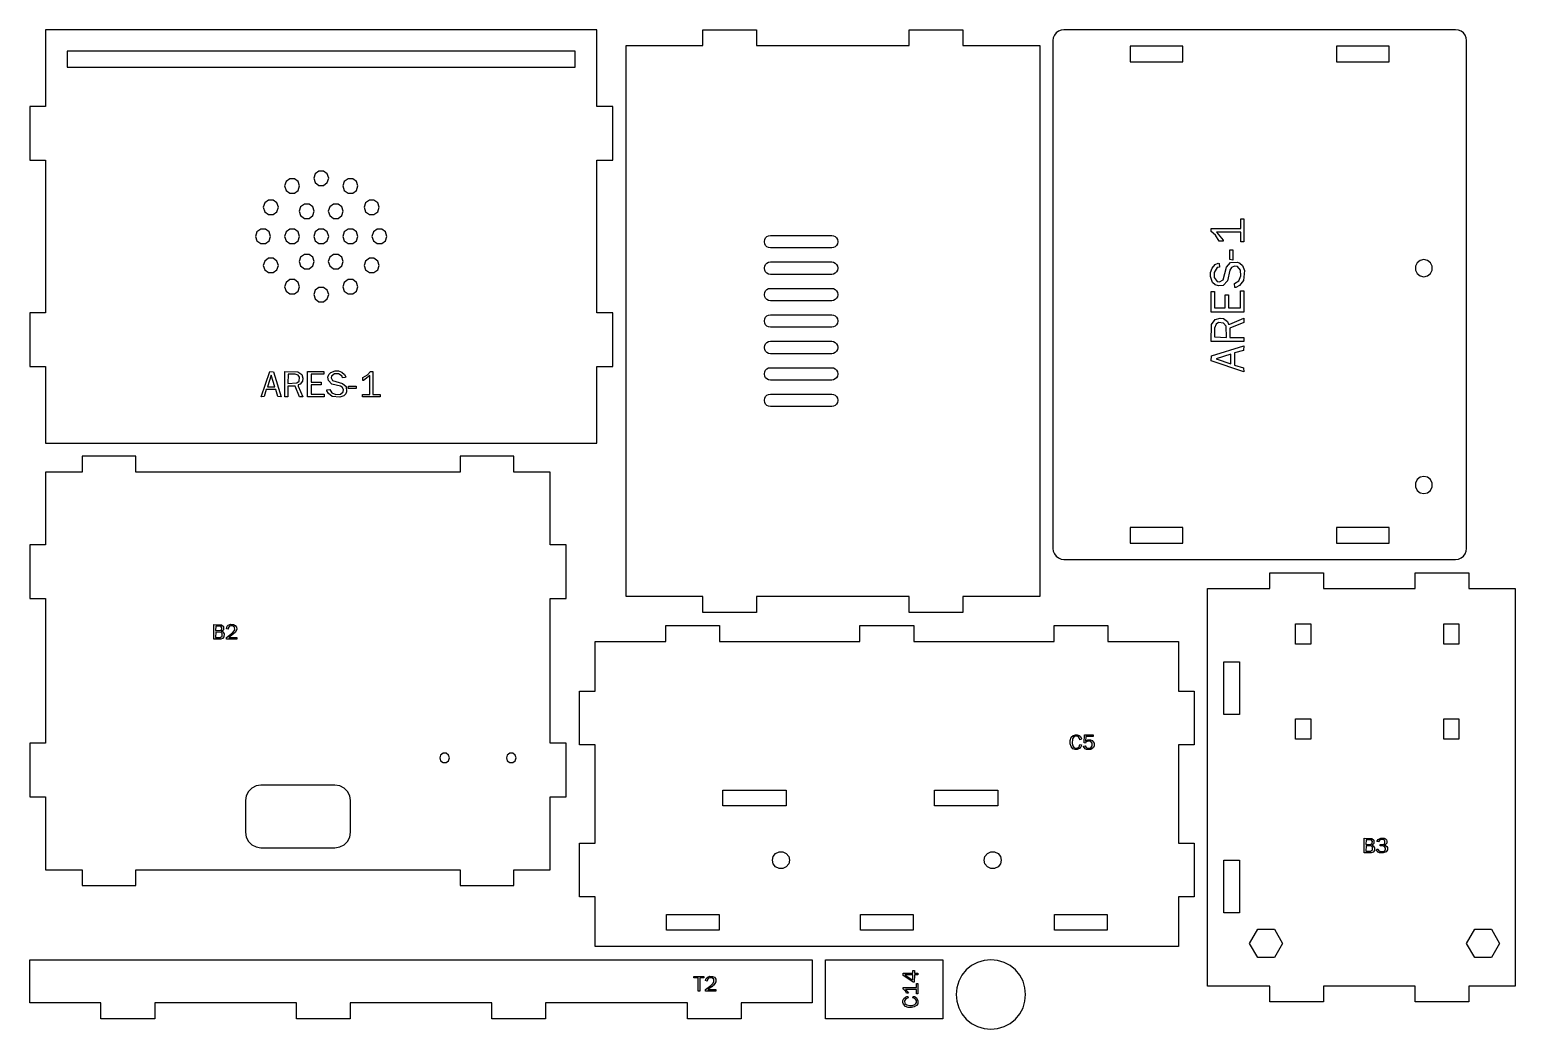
# Model space of a CAD drawing. Header units: millimetres. Extents: x 5 to 286, y 6 to 195.
import ezdxf

# ---------------------------------------------------------------- set-up
doc = ezdxf.new("R2010")
doc.units = ezdxf.units.MM
doc.layers.add('CUT', color=1, linetype='CONTINUOUS')
doc.layers.add('ENGRAVE', color=7, linetype='CONTINUOUS')

msp = doc.modelspace()

# ---------------------------------------------------------------- linework, layer by layer
at = {"layer": 'CUT'}
for points in [[(8, 116.85), (112.15, 116.85), (112.15, 131.35), (115.15, 131.35), (115.15, 141.5), (112.15, 141.5), (112.15, 170.35), (115.15, 170.35), (115.15, 180.5), (112.15, 180.5), (112.15, 195), (8, 195), (8, 180.5), (5, 180.5), (5, 170.35), (8, 170.35), (8, 141.5), (5, 141.5), (5, 131.35), (8, 131.35)], [(195.8, 192), (195.8, 87.85), (181.3, 87.85), (181.3, 84.85), (171.15, 84.85), (171.15, 87.85), (142.3, 87.85), (142.3, 84.85), (132.15, 84.85), (132.15, 87.85), (117.65, 87.85), (117.65, 192), (132.15, 192), (132.15, 195), (142.3, 195), (142.3, 192), (171.15, 192), (171.15, 195), (181.3, 195), (181.3, 192)], [(276.45, 96.92), (276.45, 192.93), (276.38, 193.462), (276.173, 193.963), (275.843, 194.393), (275.413, 194.723), (274.912, 194.93), (274.38, 195), (200.37, 195), (199.838, 194.93), (199.337, 194.723), (198.907, 194.393), (198.577, 193.963), (198.37, 193.462), (198.3, 192.93), (198.3, 96.92), (198.37, 96.388), (198.577, 95.887), (198.907, 95.457), (199.337, 95.127), (199.838, 94.92), (200.37, 94.85), (274.38, 94.85), (274.912, 94.92), (275.413, 95.127), (275.843, 95.457), (276.173, 95.887), (276.38, 96.388)], [(222.85, 188.95), (222.85, 191.9), (212.9, 191.9), (212.9, 188.95)], [(261.85, 188.95), (261.85, 191.9), (251.9, 191.9), (251.9, 188.95)], [(55.996, 165.451), (55.725, 166.287), (55.014, 166.803), (54.136, 166.803), (53.425, 166.287), (53.154, 165.451), (53.425, 164.616), (54.136, 164.1), (55.014, 164.1), (55.725, 164.616)], [(61.496, 166.925), (61.225, 167.76), (60.514, 168.277), (59.636, 168.277), (58.925, 167.76), (58.654, 166.925), (58.925, 166.09), (59.636, 165.573), (60.514, 165.573), (61.225, 166.09)], [(66.996, 165.451), (66.725, 166.287), (66.014, 166.803), (65.136, 166.803), (64.425, 166.287), (64.154, 165.451), (64.425, 164.616), (65.136, 164.1), (66.014, 164.1), (66.725, 164.616)], [(51.97, 161.425), (51.698, 162.26), (50.988, 162.777), (50.11, 162.777), (49.399, 162.26), (49.128, 161.425), (49.399, 160.59), (50.11, 160.073), (50.988, 160.073), (51.698, 160.59)], [(71.022, 161.425), (70.751, 162.26), (70.04, 162.777), (69.162, 162.777), (68.452, 162.26), (68.18, 161.425), (68.452, 160.59), (69.162, 160.073), (70.04, 160.073), (70.751, 160.59)], [(58.746, 160.688), (58.475, 161.523), (57.764, 162.04), (56.886, 162.04), (56.175, 161.523), (55.904, 160.688), (56.175, 159.853), (56.886, 159.337), (57.764, 159.337), (58.475, 159.853)], [(64.246, 160.688), (63.975, 161.523), (63.264, 162.04), (62.386, 162.04), (61.675, 161.523), (61.404, 160.688), (61.675, 159.853), (62.386, 159.337), (63.264, 159.337), (63.975, 159.853)], [(50.496, 155.925), (50.225, 156.76), (49.514, 157.277), (48.636, 157.277), (47.925, 156.76), (47.654, 155.925), (47.925, 155.09), (48.636, 154.573), (49.514, 154.573), (50.225, 155.09)], [(55.996, 155.925), (55.725, 156.76), (55.014, 157.277), (54.136, 157.277), (53.425, 156.76), (53.154, 155.925), (53.425, 155.09), (54.136, 154.573), (55.014, 154.573), (55.725, 155.09)], [(61.496, 155.925), (61.225, 156.76), (60.514, 157.277), (59.636, 157.277), (58.925, 156.76), (58.654, 155.925), (58.925, 155.09), (59.636, 154.573), (60.514, 154.573), (61.225, 155.09)], [(66.996, 155.925), (66.725, 156.76), (66.014, 157.277), (65.136, 157.277), (64.425, 156.76), (64.154, 155.925), (64.425, 155.09), (65.136, 154.573), (66.014, 154.573), (66.725, 155.09)], [(72.496, 155.925), (72.225, 156.76), (71.514, 157.277), (70.636, 157.277), (69.925, 156.76), (69.654, 155.925), (69.925, 155.09), (70.636, 154.573), (71.514, 154.573), (72.225, 155.09)], [(144.931, 153.75), (144.578, 153.806), (144.264, 153.966), (144.016, 154.214), (143.856, 154.528), (143.8, 154.881), (143.8, 154.969), (143.856, 155.322), (144.016, 155.636), (144.264, 155.884), (144.578, 156.044), (144.931, 156.1), (156.519, 156.1), (156.872, 156.044), (157.186, 155.884), (157.434, 155.636), (157.594, 155.322), (157.65, 154.969), (157.65, 154.881), (157.594, 154.528), (157.434, 154.214), (157.186, 153.966), (156.872, 153.806), (156.519, 153.75)], [(51.97, 150.425), (51.698, 151.26), (50.988, 151.777), (50.11, 151.777), (49.399, 151.26), (49.128, 150.425), (49.399, 149.59), (50.11, 149.073), (50.988, 149.073), (51.698, 149.59)], [(58.746, 151.162), (58.475, 151.997), (57.764, 152.513), (56.886, 152.513), (56.175, 151.997), (55.904, 151.162), (56.175, 150.327), (56.886, 149.81), (57.764, 149.81), (58.475, 150.327)], [(64.246, 151.162), (63.975, 151.997), (63.264, 152.513), (62.386, 152.513), (61.675, 151.997), (61.404, 151.162), (61.675, 150.327), (62.386, 149.81), (63.264, 149.81), (63.975, 150.327)], [(71.022, 150.425), (70.751, 151.26), (70.04, 151.777), (69.162, 151.777), (68.452, 151.26), (68.18, 150.425), (68.452, 149.59), (69.162, 149.073), (70.04, 149.073), (70.751, 149.59)], [(144.931, 148.75), (144.578, 148.806), (144.264, 148.966), (144.016, 149.214), (143.856, 149.528), (143.8, 149.881), (143.8, 149.969), (143.856, 150.322), (144.016, 150.636), (144.264, 150.884), (144.578, 151.044), (144.931, 151.1), (156.519, 151.1), (156.872, 151.044), (157.186, 150.884), (157.434, 150.636), (157.594, 150.322), (157.65, 149.969), (157.65, 149.881), (157.594, 149.528), (157.434, 149.214), (157.186, 148.966), (156.872, 148.806), (156.519, 148.75)], [(268.375, 151.548), (267.671, 151.387), (267.106, 150.937), (266.793, 150.286), (266.793, 149.564), (267.106, 148.913), (267.671, 148.463), (268.375, 148.302), (269.079, 148.463), (269.644, 148.913), (269.957, 149.564), (269.957, 150.286), (269.644, 150.937), (269.079, 151.387)], [(55.996, 146.399), (55.725, 147.234), (55.014, 147.75), (54.136, 147.75), (53.425, 147.234), (53.154, 146.399), (53.425, 145.563), (54.136, 145.047), (55.014, 145.047), (55.725, 145.563)], [(61.496, 144.925), (61.225, 145.76), (60.514, 146.277), (59.636, 146.277), (58.925, 145.76), (58.654, 144.925), (58.925, 144.09), (59.636, 143.573), (60.514, 143.573), (61.225, 144.09)], [(66.996, 146.399), (66.725, 147.234), (66.014, 147.75), (65.136, 147.75), (64.425, 147.234), (64.154, 146.399), (64.425, 145.563), (65.136, 145.047), (66.014, 145.047), (66.725, 145.563)], [(144.931, 143.75), (144.578, 143.806), (144.264, 143.966), (144.016, 144.214), (143.856, 144.528), (143.8, 144.881), (143.8, 144.969), (143.856, 145.322), (144.016, 145.636), (144.264, 145.884), (144.578, 146.044), (144.931, 146.1), (156.519, 146.1), (156.872, 146.044), (157.186, 145.884), (157.434, 145.636), (157.594, 145.322), (157.65, 144.969), (157.65, 144.881), (157.594, 144.528), (157.434, 144.214), (157.186, 143.966), (156.872, 143.806), (156.519, 143.75)], [(144.931, 138.75), (144.578, 138.806), (144.264, 138.966), (144.016, 139.214), (143.856, 139.528), (143.8, 139.881), (143.8, 139.969), (143.856, 140.322), (144.016, 140.636), (144.264, 140.884), (144.578, 141.044), (144.931, 141.1), (156.519, 141.1), (156.872, 141.044), (157.186, 140.884), (157.434, 140.636), (157.594, 140.322), (157.65, 139.969), (157.65, 139.881), (157.594, 139.528), (157.434, 139.214), (157.186, 138.966), (156.872, 138.806), (156.519, 138.75)], [(144.931, 133.75), (144.578, 133.806), (144.264, 133.966), (144.016, 134.214), (143.856, 134.528), (143.8, 134.881), (143.8, 134.969), (143.856, 135.322), (144.016, 135.636), (144.264, 135.884), (144.578, 136.044), (144.931, 136.1), (156.519, 136.1), (156.872, 136.044), (157.186, 135.884), (157.434, 135.636), (157.594, 135.322), (157.65, 134.969), (157.65, 134.881), (157.594, 134.528), (157.434, 134.214), (157.186, 133.966), (156.872, 133.806), (156.519, 133.75)], [(144.931, 128.75), (144.578, 128.806), (144.264, 128.966), (144.016, 129.214), (143.856, 129.528), (143.8, 129.881), (143.8, 129.969), (143.856, 130.322), (144.016, 130.636), (144.264, 130.884), (144.578, 131.044), (144.931, 131.1), (156.519, 131.1), (156.872, 131.044), (157.186, 130.884), (157.434, 130.636), (157.594, 130.322), (157.65, 129.969), (157.65, 129.881), (157.594, 129.528), (157.434, 129.214), (157.186, 128.966), (156.872, 128.806), (156.519, 128.75)], [(144.931, 123.75), (144.578, 123.806), (144.264, 123.966), (144.016, 124.214), (143.856, 124.528), (143.8, 124.881), (143.8, 124.969), (143.856, 125.322), (144.016, 125.636), (144.264, 125.884), (144.578, 126.044), (144.931, 126.1), (156.519, 126.1), (156.872, 126.044), (157.186, 125.884), (157.434, 125.636), (157.594, 125.322), (157.65, 124.969), (157.65, 124.881), (157.594, 124.528), (157.434, 124.214), (157.186, 123.966), (156.872, 123.806), (156.519, 123.75)], [(8, 36.2), (14.9, 36.2), (14.9, 33.2), (25.05, 33.2), (25.05, 36.2), (86.3, 36.2), (86.3, 33.2), (96.45, 33.2), (96.45, 36.2), (103.35, 36.2), (103.35, 49.95), (106.35, 49.95), (106.35, 60.1), (103.35, 60.1), (103.35, 87.45), (106.35, 87.45), (106.35, 97.6), (103.35, 97.6), (103.35, 111.35), (96.45, 111.35), (96.45, 114.35), (86.3, 114.35), (86.3, 111.35), (25.05, 111.35), (25.05, 114.35), (14.9, 114.35), (14.9, 111.35), (8, 111.35), (8, 97.6), (5, 97.6), (5, 87.45), (8, 87.45), (8, 60.1), (5, 60.1), (5, 49.95), (8, 49.95)], [(268.375, 110.548), (267.671, 110.387), (267.106, 109.937), (266.793, 109.286), (266.793, 108.564), (267.106, 107.913), (267.671, 107.463), (268.375, 107.302), (269.079, 107.463), (269.644, 107.913), (269.957, 108.564), (269.957, 109.286), (269.644, 109.937), (269.079, 110.387)], [(222.85, 97.95), (222.85, 100.9), (212.9, 100.9), (212.9, 97.95)], [(261.85, 97.95), (261.85, 100.9), (251.9, 100.9), (251.9, 97.95)], [(285.65, 14.2), (276.9, 14.2), (276.9, 11.2), (266.75, 11.2), (266.75, 14.2), (249.4, 14.2), (249.4, 11.2), (239.25, 11.2), (239.25, 14.2), (227.5, 14.2), (227.5, 89.35), (239.25, 89.35), (239.25, 92.35), (249.4, 92.35), (249.4, 89.35), (266.75, 89.35), (266.75, 92.35), (276.9, 92.35), (276.9, 89.35), (285.65, 89.35)], [(222, 21.675), (111.85, 21.675), (111.85, 31.056), (108.85, 31.056), (108.85, 41.206), (111.85, 41.206), (111.85, 59.819), (108.85, 59.819), (108.85, 69.969), (111.85, 69.969), (111.85, 79.35), (125.183, 79.35), (125.183, 82.35), (135.333, 82.35), (135.333, 79.35), (161.85, 79.35), (161.85, 82.35), (172, 82.35), (172, 79.35), (198.517, 79.35), (198.517, 82.35), (208.667, 82.35), (208.667, 79.35), (222, 79.35), (222, 69.969), (225, 69.969), (225, 59.819), (222, 59.819), (222, 41.206), (225, 41.206), (225, 31.056), (222, 31.056)], [(247, 78.85), (244.15, 78.85), (244.15, 82.7), (247, 82.7)], [(275, 78.85), (272.15, 78.85), (272.15, 82.7), (275, 82.7)], [(233.55, 65.55), (230.6, 65.55), (230.6, 75.5), (233.55, 75.5)], [(247, 60.85), (244.15, 60.85), (244.15, 64.7), (247, 64.7)], [(275, 60.85), (272.15, 60.85), (272.15, 64.7), (275, 64.7)], [(84.296, 57.325), (84.12, 57.866), (83.66, 58.201), (83.09, 58.201), (82.63, 57.866), (82.454, 57.325), (82.63, 56.784), (83.09, 56.449), (83.66, 56.449), (84.12, 56.784)], [(96.896, 57.325), (96.72, 57.866), (96.26, 58.201), (95.69, 58.201), (95.23, 57.866), (95.054, 57.325), (95.23, 56.784), (95.69, 56.449), (96.26, 56.449), (96.72, 56.784)], [(65.6, 49.269), (65.456, 50.179), (65.041, 50.994), (64.394, 51.641), (63.579, 52.056), (62.669, 52.2), (48.681, 52.2), (47.771, 52.056), (46.956, 51.641), (46.309, 50.994), (45.894, 50.179), (45.75, 49.269), (45.75, 43.281), (45.894, 42.371), (46.309, 41.556), (46.956, 40.909), (47.771, 40.494), (48.681, 40.35), (62.669, 40.35), (63.579, 40.494), (64.394, 40.909), (65.041, 41.556), (65.456, 42.371), (65.6, 43.281)], [(147.9, 48.3), (135.95, 48.3), (135.95, 51.25), (147.9, 51.25)], [(187.9, 48.3), (175.95, 48.3), (175.95, 51.25), (187.9, 51.25)], [(145.302, 38.012), (145.463, 38.717), (145.913, 39.281), (146.564, 39.595), (147.286, 39.595), (147.937, 39.281), (148.387, 38.717), (148.548, 38.012), (148.387, 37.308), (147.937, 36.743), (147.286, 36.43), (146.564, 36.43), (145.913, 36.743), (145.463, 37.308)], [(185.302, 38.012), (185.463, 38.717), (185.913, 39.281), (186.564, 39.595), (187.286, 39.595), (187.937, 39.281), (188.387, 38.717), (188.548, 38.012), (188.387, 37.308), (187.937, 36.743), (187.286, 36.43), (186.564, 36.43), (185.913, 36.743), (185.463, 37.308)], [(233.55, 28.05), (230.6, 28.05), (230.6, 38), (233.55, 38)], [(135.233, 24.775), (125.283, 24.775), (125.283, 27.725), (135.233, 27.725)], [(171.9, 24.775), (161.95, 24.775), (161.95, 27.725), (171.9, 27.725)], [(208.567, 24.775), (198.617, 24.775), (198.617, 27.725), (208.567, 27.725)], [(235.462, 22.275), (237.018, 24.971), (240.132, 24.971), (241.688, 22.275), (240.132, 19.579), (237.018, 19.579)], [(276.462, 22.275), (278.018, 24.971), (281.132, 24.971), (282.688, 22.275), (281.132, 19.579), (278.018, 19.579)], [(152.85, 11.025), (139.388, 11.025), (139.388, 8.025), (129.238, 8.025), (129.238, 11.025), (102.463, 11.025), (102.463, 8.025), (92.313, 8.025), (92.313, 11.025), (65.538, 11.025), (65.538, 8.025), (55.388, 8.025), (55.388, 11.025), (28.613, 11.025), (28.613, 8.025), (18.463, 8.025), (18.463, 11.025), (5, 11.025), (5, 19.175), (152.85, 19.175)], [(177.5, 19.175), (177.5, 8.025), (155.35, 8.025), (155.35, 19.175)], [(186.575, 19.175), (185.293, 19.048), (184.059, 18.674), (182.922, 18.066), (181.926, 17.249), (181.108, 16.252), (180.501, 15.115), (180.126, 13.882), (180, 12.599), (180.126, 11.316), (180.501, 10.083), (181.108, 8.946), (181.926, 7.95), (182.922, 7.132), (184.059, 6.524), (185.293, 6.15), (186.575, 6.024), (187.858, 6.15), (189.092, 6.524), (190.228, 7.132), (191.225, 7.95), (192.043, 8.946), (192.65, 10.083), (193.024, 11.316), (193.151, 12.599), (193.024, 13.882), (192.65, 15.115), (192.043, 16.252), (191.225, 17.249), (190.228, 18.066), (189.092, 18.674), (187.858, 19.048)]]:
    msp.add_lwpolyline(points, close=True, dxfattribs=at)
at = {"layer": 'ENGRAVE'}
for points in [[(12.075, 187.925), (108.075, 187.925), (108.075, 190.925), (12.075, 190.925)], [(228.188, 156.878), (228.188, 157.441), (233.813, 157.441), (233.813, 159.222), (234.375, 159.222), (234.375, 154.909), (233.813, 154.909), (233.813, 156.691), (229.219, 156.691), (230.438, 155.191), (230.438, 155.003), (229.688, 155.003), (229.031, 156.128)], [(231.75, 151.534), (231.75, 153.409), (232.313, 153.409), (232.313, 151.441)], [(228.094, 148.347), (228.094, 149.097), (228.375, 149.941), (228.938, 150.597), (229.5, 150.878), (229.688, 150.784), (229.781, 150.128), (229.313, 150.034), (228.75, 149.097), (228.75, 148.159), (229.313, 147.409), (229.781, 147.316), (230.438, 147.691), (231.094, 150.128), (231.844, 150.972), (233.156, 151.066), (233.625, 150.878), (234.094, 150.409), (234.469, 149.472), (234.281, 147.597), (233.531, 146.659), (232.875, 146.284), (232.688, 146.284), (232.594, 147.034), (233.438, 147.503), (233.813, 148.441), (233.719, 149.566), (233.156, 150.222), (232.594, 150.316), (232.031, 150.034), (231.75, 149.566), (231.281, 147.503), (230.438, 146.659), (229.594, 146.566), (228.938, 146.753), (228.469, 147.222)], [(228.188, 141.597), (228.188, 145.534), (228.844, 145.534), (228.844, 142.441), (230.813, 142.441), (230.813, 144.878), (231.469, 144.878), (231.469, 142.441), (233.719, 142.441), (233.719, 145.628), (234.375, 145.628), (234.375, 141.597)], [(228.188, 136.066), (228.281, 139.253), (228.938, 140.191), (229.875, 140.472), (230.531, 140.378), (231.281, 139.816), (231.469, 139.347), (231.75, 139.347), (234.375, 140.472), (234.375, 139.628), (231.75, 138.597), (231.75, 136.816), (234.375, 136.816), (234.375, 136.066)], [(228.844, 136.909), (231.094, 136.816), (231, 138.972), (230.531, 139.534), (229.594, 139.628), (229.125, 139.347), (228.844, 138.597)], [(228.188, 132.409), (228.281, 133.347), (234.375, 135.222), (234.281, 134.378), (232.594, 133.909), (232.594, 131.566), (234.281, 131.097), (234.375, 130.347)], [(229.125, 132.784), (231.938, 131.847), (231.938, 133.628)], [(50.341, 130.404), (51.07, 130.331), (52.528, 125.592), (51.872, 125.665), (51.507, 126.977), (49.684, 126.977), (49.32, 125.665), (48.736, 125.592)], [(50.632, 129.675), (49.903, 127.488), (51.289, 127.488)], [(53.184, 130.404), (55.664, 130.331), (56.393, 129.821), (56.611, 129.092), (56.539, 128.581), (56.101, 127.998), (55.736, 127.852), (55.736, 127.633), (56.611, 125.592), (55.955, 125.592), (55.153, 127.633), (53.768, 127.633), (53.768, 125.592), (53.184, 125.592)], [(53.841, 129.894), (53.768, 128.144), (55.445, 128.217), (55.882, 128.581), (55.955, 129.31), (55.736, 129.675), (55.153, 129.894)], [(57.486, 130.404), (60.549, 130.404), (60.549, 129.894), (58.143, 129.894), (58.143, 128.363), (60.039, 128.363), (60.039, 127.852), (58.143, 127.852), (58.143, 126.102), (60.622, 126.102), (60.622, 125.592), (57.486, 125.592)], [(62.736, 130.477), (63.32, 130.477), (63.976, 130.258), (64.486, 129.821), (64.705, 129.383), (64.632, 129.238), (64.122, 129.165), (64.049, 129.529), (63.32, 129.967), (62.591, 129.967), (62.007, 129.529), (61.934, 129.165), (62.226, 128.654), (64.122, 128.144), (64.778, 127.56), (64.851, 126.54), (64.705, 126.175), (64.341, 125.81), (63.611, 125.519), (62.153, 125.665), (61.424, 126.248), (61.132, 126.758), (61.132, 126.904), (61.716, 126.977), (62.08, 126.321), (62.809, 126.029), (63.684, 126.102), (64.195, 126.54), (64.268, 126.977), (64.049, 127.415), (63.684, 127.633), (62.08, 127.998), (61.424, 128.654), (61.351, 129.31), (61.497, 129.821), (61.861, 130.185)], [(69.372, 130.404), (69.809, 130.404), (69.809, 126.029), (71.195, 126.029), (71.195, 125.592), (67.841, 125.592), (67.841, 126.029), (69.226, 126.029), (69.226, 129.602), (68.059, 128.654), (67.914, 128.654), (67.914, 129.238), (68.789, 129.748)], [(65.216, 127.633), (66.674, 127.633), (66.674, 127.196), (65.143, 127.196)], [(39.771, 82.555), (41.229, 82.514), (41.604, 82.18), (41.604, 81.555), (41.396, 81.347), (41.188, 81.264), (41.479, 81.139), (41.729, 80.764), (41.688, 80.222), (41.438, 79.93), (41.104, 79.805), (39.771, 79.805)], [(40.146, 82.264), (40.104, 81.389), (40.979, 81.389), (41.271, 81.597), (41.313, 81.93), (41.104, 82.222)], [(42.979, 82.597), (43.479, 82.555), (43.813, 82.389), (44.063, 82.055), (44.104, 81.68), (44.063, 81.472), (43.813, 81.055), (42.646, 80.097), (44.104, 80.097), (44.104, 79.805), (42.146, 79.805), (42.146, 80.097), (43.313, 80.972), (43.646, 81.347), (43.729, 81.555), (43.688, 82.055), (43.313, 82.305), (42.938, 82.305), (42.688, 82.18), (42.479, 81.847), (42.479, 81.68), (42.146, 81.764), (42.313, 82.222), (42.521, 82.43)], [(40.146, 81.097), (40.104, 80.097), (40.979, 80.097), (41.354, 80.347), (41.354, 80.847), (41.146, 81.055)], [(202.563, 61.724), (202.855, 61.724), (203.23, 61.599), (203.438, 61.432), (203.688, 60.974), (203.647, 60.807), (203.355, 60.766), (203.313, 61.016), (203.105, 61.307), (202.855, 61.432), (202.522, 61.432), (202.272, 61.307), (202.022, 60.932), (201.938, 60.057), (202.063, 59.599), (202.272, 59.307), (202.522, 59.182), (202.98, 59.224), (203.23, 59.432), (203.355, 59.849), (203.688, 59.807), (203.647, 59.557), (203.438, 59.182), (202.897, 58.891), (202.48, 58.891), (202.063, 59.057), (201.73, 59.474), (201.563, 60.016), (201.563, 60.641), (201.772, 61.224), (202.147, 61.599)], [(204.272, 61.682), (205.897, 61.682), (205.897, 61.391), (204.522, 61.391), (204.48, 60.516), (204.897, 60.766), (205.397, 60.766), (205.688, 60.641), (206.063, 60.141), (206.063, 59.599), (205.938, 59.307), (205.438, 58.932), (204.647, 58.932), (204.397, 59.057), (204.063, 59.474), (204.063, 59.557), (204.397, 59.641), (204.563, 59.307), (204.813, 59.182), (205.313, 59.182), (205.48, 59.266), (205.73, 59.599), (205.73, 60.099), (205.48, 60.432), (204.938, 60.516), (204.605, 60.349), (204.48, 60.141), (204.188, 60.182)], [(257.107, 42.146), (258.566, 42.105), (258.941, 41.771), (258.941, 41.146), (258.732, 40.938), (258.524, 40.855), (258.816, 40.73), (259.066, 40.355), (259.024, 39.813), (258.774, 39.521), (258.441, 39.396), (257.107, 39.396)], [(260.274, 42.188), (260.857, 42.146), (261.107, 42.021), (261.316, 41.813), (261.399, 41.605), (261.357, 41.188), (261.149, 40.938), (260.899, 40.813), (261.149, 40.771), (261.399, 40.563), (261.482, 40.396), (261.482, 39.938), (261.274, 39.605), (260.691, 39.355), (260.024, 39.396), (259.774, 39.521), (259.441, 39.896), (259.482, 40.063), (259.732, 40.105), (259.816, 39.896), (260.149, 39.646), (260.732, 39.646), (260.941, 39.73), (261.107, 39.938), (261.149, 40.271), (260.941, 40.563), (260.566, 40.688), (260.107, 40.688), (260.107, 40.98), (260.732, 40.98), (260.941, 41.105), (261.024, 41.271), (260.982, 41.688), (260.691, 41.896), (260.232, 41.896), (260.066, 41.813), (259.816, 41.48), (259.524, 41.521), (259.732, 41.938)], [(257.482, 41.855), (257.441, 40.98), (258.316, 40.98), (258.607, 41.188), (258.649, 41.521), (258.441, 41.813)], [(257.482, 40.688), (257.441, 39.688), (258.316, 39.688), (258.691, 39.938), (258.691, 40.438), (258.482, 40.646)], [(170.008, 16.204), (170.008, 16.662), (171.842, 16.662), (171.842, 17.12), (172.133, 17.12), (172.133, 16.662), (172.758, 16.662), (172.758, 16.329), (172.133, 16.329), (172.092, 14.954), (171.883, 14.954)], [(130.467, 16.016), (132.384, 16.016), (132.384, 15.725), (131.592, 15.683), (131.592, 13.266), (131.259, 13.266), (131.259, 15.725), (130.467, 15.725)], [(133.509, 16.058), (134.009, 16.016), (134.342, 15.85), (134.592, 15.475), (134.592, 14.975), (134.217, 14.391), (134.134, 14.391), (133.926, 14.141), (133.134, 13.558), (134.592, 13.558), (134.634, 13.266), (132.676, 13.266), (132.676, 13.558), (133.676, 14.308), (134.134, 14.766), (134.259, 15.058), (134.259, 15.391), (134.176, 15.558), (133.842, 15.766), (133.426, 15.766), (133.259, 15.683), (133.051, 15.433), (132.967, 15.141), (132.676, 15.225), (132.801, 15.641), (133.176, 15.975)], [(170.008, 13.62), (170.008, 13.912), (172.508, 13.912), (172.508, 14.662), (172.758, 14.662), (172.758, 12.745), (172.508, 12.745), (172.508, 13.579), (170.467, 13.579), (171.008, 12.87), (170.633, 12.829), (170.467, 13.204), (170.092, 13.62)], [(170.3, 16.329), (171.675, 15.412), (171.842, 15.37), (171.842, 16.329)], [(169.967, 11.12), (169.967, 11.454), (170.133, 11.87), (170.425, 12.12), (170.717, 12.245), (170.883, 12.245), (170.925, 11.954), (170.508, 11.787), (170.258, 11.412), (170.342, 10.912), (170.675, 10.62), (171.3, 10.495), (171.8, 10.537), (172.217, 10.704), (172.425, 10.912), (172.508, 11.079), (172.508, 11.454), (172.217, 11.829), (171.842, 11.954), (171.883, 12.245), (172.175, 12.204), (172.467, 12.037), (172.8, 11.495), (172.758, 10.87), (172.508, 10.495), (172.092, 10.245), (171.592, 10.12), (170.925, 10.162), (170.467, 10.329), (170.05, 10.787)]]:
    msp.add_lwpolyline(points, close=True, dxfattribs=at)

doc.saveas('drawing.dxf')
